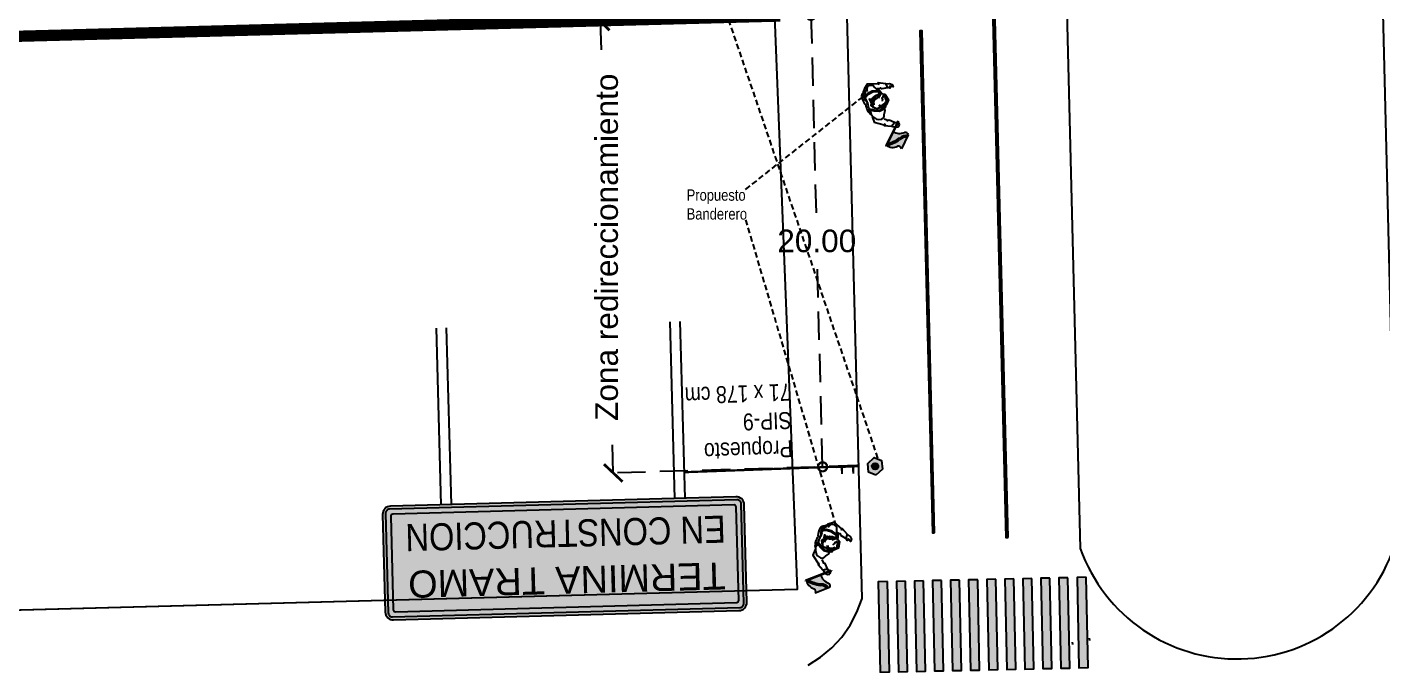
# Model space of a CAD drawing. Header units: metres. Extents: x 668617 to 675126, y 2286318 to 2293677.
# Drawn here: x 669866.8 to 669926.8, y 2287234.3 to 2287262.6 of the extents above; entities that cross this region are included whole.
import ezdxf
from ezdxf.enums import TextEntityAlignment as Align

# ---------------------------------------------------------------- set-up
doc = ezdxf.new("R2010")
doc.units = ezdxf.units.M
doc.header["$MEASUREMENT"] = 0
for name, pattern in [('ACAD_ISO07W100', [3, 0, -3]), ('DASHED2', [0.375, 0.25, -0.125]), ('HIDDEN', [0.375, 0.25, -0.125])]:
    doc.linetypes.add(name, pattern=pattern)
for name, color, linetype in [('0_DETALLES_COTAS', 252, 'Continuous'), ('0_LINEA_INDICADOR_SEÑAL', 253, 'Continuous'), ('0_PREDIO_OBRA', 1, 'Continuous'), ('0_UBICACION_SPO', 251, 'Continuous'), ('DMTG-BANDEREROS', 250, 'Continuous'), ('DMTG-PB-BANQUETAS', 251, 'Continuous'), ('DMTG-PB-LOTIFICACION', 253, 'Continuous'), ('DMTG-PB-MANZANAS', 251, 'Continuous'), ('DMTG-SH-LINEA DISCONTINUA', 252, 'Continuous'), ('DMTG-SH-PASO PEATONAL', 253, 'Continuous'), ('IAF-R', 7, 'Continuous'), ('PTRD', 7, 'Continuous'), ('SIP-09', 7, 'Continuous'), ('TEXTO ESPEC', 7, 'Continuous')]:
    doc.layers.add(name, color=color, linetype=linetype)
doc.styles.add('Arial', font='arial.ttf')
doc.styles.add('Arial Narrow', font='ARIALN.TTF', dxfattribs={"height": 2.5})
doc.styles.get("Standard").update_dxf_attribs({"font": 'arial.ttf'})
doc.dimstyles.get("Standard").update_dxf_attribs({"dimtxt": 0.18, "dimasz": 0.18, "dimexe": 0.18, "dimexo": 0.0625, "dimgap": 0.09, "dimtad": 0, "dimtih": 1, "dimtoh": 1, "dimdec": 4, "dimzin": 0, "dimdsep": 46, "dimtxsty": 'Standard', "dimcen": 0.09, "dimadec": 0, "dimazin": 0, "dimtfac": 1, "dimtdec": 4, "dimtofl": 0, "dimtmove": 0, "dimatfit": 3, "dimfxl": 1, "dimtolj": 1, "dimtzin": 0, "dimarcsym": 0})

# ---------------------------------------------------------------- blocks, each defined once
blk = doc.blocks.new('*U310')
at = {"transparency": 33554687}
h = blk.add_hatch(color=252, dxfattribs=at)
h.dxf.hatch_style = 1
h.paths.add_polyline_path([(0.44, 8.889), (0.46, 9.289), (-3.536, 9.486), (-3.555, 9.087)])
h = blk.add_hatch(color=252, dxfattribs=at)
h.dxf.hatch_style = 1
h.paths.add_polyline_path([(0.4, 8.09), (0.42, 8.49), (-3.575, 8.687), (-3.595, 8.288)])
h = blk.add_hatch(color=252, dxfattribs=at)
h.dxf.hatch_style = 1
h.paths.add_polyline_path([(0.361, 7.291), (0.38, 7.691), (-3.615, 7.888), (-3.634, 7.489)])
h = blk.add_hatch(color=252, dxfattribs=at)
h.dxf.hatch_style = 1
h.paths.add_polyline_path([(0.321, 6.492), (0.341, 6.892), (-3.654, 7.089), (-3.674, 6.69)])
h = blk.add_hatch(color=252, dxfattribs=at)
h.dxf.hatch_style = 1
h.paths.add_polyline_path([(0.282, 5.693), (0.301, 6.093), (-3.694, 6.29), (-3.713, 5.891)])
h = blk.add_hatch(color=252, dxfattribs=at)
h.dxf.hatch_style = 1
h.paths.add_polyline_path([(0.242, 4.894), (0.262, 5.294), (-3.733, 5.491), (-3.753, 5.092)])
h = blk.add_hatch(color=252, dxfattribs=at)
h.dxf.hatch_style = 1
h.paths.add_polyline_path([(0.203, 4.095), (0.222, 4.495), (-3.773, 4.692), (-3.793, 4.293)])
h = blk.add_hatch(color=252, dxfattribs=at)
h.dxf.hatch_style = 1
h.paths.add_polyline_path([(0.163, 3.296), (0.183, 3.695), (-3.812, 3.893), (-3.832, 3.494)])
h = blk.add_hatch(color=252, dxfattribs=at)
h.dxf.hatch_style = 1
h.paths.add_polyline_path([(0.124, 2.497), (0.143, 2.896), (-3.852, 3.094), (-3.872, 2.695)])
h = blk.add_hatch(color=252, dxfattribs=at)
h.dxf.hatch_style = 1
h.paths.add_polyline_path([(0.084, 1.698), (0.104, 2.097), (-3.891, 2.295), (-3.911, 1.896)])
h = blk.add_hatch(color=252, dxfattribs=at)
h.dxf.hatch_style = 1
h.paths.add_polyline_path([(0.044, 0.899), (0.064, 1.298), (-3.931, 1.496), (-3.951, 1.097)])
h = blk.add_hatch(color=252, dxfattribs=at)
h.dxf.hatch_style = 1
h.paths.add_polyline_path([(0.005, 0.1), (0.025, 0.499), (-3.97, 0.697), (-3.99, 0.298)])
for points in [[(0.44, 8.889), (0.46, 9.289), (-3.536, 9.486), (-3.555, 9.087)], [(0.4, 8.09), (0.42, 8.49), (-3.575, 8.687), (-3.595, 8.288)], [(0.361, 7.291), (0.38, 7.691), (-3.615, 7.888), (-3.634, 7.489)], [(0.321, 6.492), (0.341, 6.892), (-3.654, 7.089), (-3.674, 6.69)], [(0.282, 5.693), (0.301, 6.093), (-3.694, 6.29), (-3.713, 5.891)], [(0.242, 4.894), (0.262, 5.294), (-3.733, 5.491), (-3.753, 5.092)], [(0.203, 4.095), (0.222, 4.495), (-3.773, 4.692), (-3.793, 4.293)], [(0.163, 3.296), (0.183, 3.695), (-3.812, 3.893), (-3.832, 3.494)], [(0.124, 2.497), (0.143, 2.896), (-3.852, 3.094), (-3.872, 2.695)], [(0.084, 1.698), (0.104, 2.097), (-3.891, 2.295), (-3.911, 1.896)], [(0.044, 0.899), (0.064, 1.298), (-3.931, 1.496), (-3.951, 1.097)], [(0.005, 0.1), (0.025, 0.499), (-3.97, 0.697), (-3.99, 0.298)]]:
    blk.add_lwpolyline(points, close=True)
at = {"layer": 'Defpoints', "color": 255, "linetype": 'ACAD_ISO07W100'}
for p, q in [((-2.916, 0.901), (0.18, 0.748)), ((-2.797, 0.138), (0.3, -0.015))]:
    blk.add_line(p, q, dxfattribs=at)
blk = doc.blocks.new('PTRD')
at = {"layer": 'PTRD'}
for points, const_width in [([(-1, 0), (1, 0)], 0.26), ([(-0.49, 0), (-0.49, 0.67)], 0.195), ([(0.51, 0), (0.51, 0.67)], 0.195)]:
    blk.add_lwpolyline(points, dxfattribs=dict(at, const_width=const_width))
blk = doc.blocks.new('SIP09')
at = {"layer": 'SIP-09', "true_color": 0xf05222}
h = blk.add_hatch(color=20, dxfattribs=at)
h.dxf.hatch_style = 1
h.paths.add_polyline_path([(-8.5, 5.6, 0.414214), (-8.9, 5.2), (-8.9, 0.4, 0.414214), (-8.5, 0), (8.5, 0, 0.414214), (8.9, 0.4), (8.9, 5.2, 0.414214), (8.5, 5.6)])
h.paths.add_polyline_path([(8.55, 5.45, -0.414214), (8.75, 5.25), (8.75, 0.35, -0.414214), (8.55, 0.15), (-8.55, 0.15, -0.414214), (-8.75, 0.35), (-8.75, 5.25, -0.414214), (-8.55, 5.45)], flags=16)
h.paths.add_polyline_path([(8.4, 5.2, -0.414214), (8.5, 5.1), (8.5, 0.5, -0.414214), (8.4, 0.4), (-8.4, 0.4, -0.414214), (-8.5, 0.5), (-8.5, 5.1, -0.414214), (-8.4, 5.2)], flags=0)
at = {"layer": 'SIP-09'}
h = blk.add_hatch(color=256, dxfattribs=at)
h.dxf.hatch_style = 1
h.paths.add_polyline_path([(-8.55, 5.45, 0.414214), (-8.75, 5.25), (-8.75, 0.35, 0.414214), (-8.55, 0.15), (8.55, 0.15, 0.414214), (8.75, 0.35), (8.75, 5.25, 0.414214), (8.55, 5.45)])
h.paths.add_polyline_path([(8.4, 5.2, -0.414214), (8.5, 5.1), (8.5, 0.5, -0.414214), (8.4, 0.4), (-8.4, 0.4, -0.414214), (-8.5, 0.5), (-8.5, 5.1, -0.414214), (-8.4, 5.2)], flags=16)
at = {"layer": 'SIP-09', "true_color": 0xf05222}
h = blk.add_hatch(color=20, dxfattribs=at)
h.dxf.hatch_style = 1
h.paths.add_polyline_path([(8.4, 0.4, 0.414214), (8.5, 0.5), (8.5, 5.1, 0.414214), (8.4, 5.2), (-8.4, 5.2, 0.414214), (-8.5, 5.1), (-8.5, 0.5, 0.414214), (-8.4, 0.4)])
at = {"layer": 'SIP-09'}
for p, q in [((-6, 0), (-6, -8.686)), ((-5.5, 0), (-5.5, -8.686)), ((5.5, 0), (5.5, -8.686)), ((6, 0), (6, -8.686))]:
    blk.add_line(p, q, dxfattribs=at)
at = {"layer": 'SIP-09', "color": 20, "true_color": 0xf05222}
blk.add_lwpolyline([(-8.5, 0), (8.5, 0, 0.414214), (8.9, 0.4), (8.9, 5.2, 0.414214), (8.5, 5.6), (-8.5, 5.6, 0.414214), (-8.9, 5.2), (-8.9, 0.4, 0.414214)], format="xyb", close=True, dxfattribs=at)
at = {"layer": 'SIP-09', "color": 30}
blk.add_lwpolyline([(-8.55, 0.15), (8.55, 0.15, 0.414214), (8.75, 0.35), (8.75, 5.25, 0.414214), (8.55, 5.45), (-8.55, 5.45, 0.414214), (-8.75, 5.25), (-8.75, 0.35, 0.414214)], format="xyb", close=True, dxfattribs=at)
at = {"layer": 'SIP-09'}
blk.add_lwpolyline([(-8.4, 0.4), (8.4, 0.4, 0.414214), (8.5, 0.5), (8.5, 5.1, 0.414214), (8.4, 5.2), (-8.4, 5.2, 0.414214), (-8.5, 5.1), (-8.5, 0.5, 0.414214)], format="xyb", close=True, dxfattribs=at)
at = {"layer": 'SIP-09', "style": 'Arial'}
for p in [(0, 3.208), (0, 0.908)]:
    blk.add_attdef('TEXTO', text='', height=1.5, dxfattribs=at).set_placement(p, align=Align.CENTER)
blk = doc.blocks.new('termina')
at = {"layer": 'SIP-09'}
ref = blk.add_blockref('SIP09', (18, 26.06), dxfattribs=dict(at, xscale=3, yscale=3, zscale=3))
ref.add_attrib('TEXTO', 'TERMINA TRAMO', (-5.67, 35.68), dxfattribs={"height": 4, "style": 'Arial'})
ref.add_attrib('TEXTO', 'EN CONSTRUCCION', dxfattribs={"height": 4, "style": 'Arial', "width": 0.860462}).set_placement((-5.87, 28.78), (41.41, 28.78), align=Align.FIT)
blk = doc.blocks.new('*U360')
blk.add_hatch(color=252).paths.add_polyline_path([(0.05, 0.001), (-0.464, 29.997), (-0.564, 29.995), (-0.05, -0.001)])
blk.add_lwpolyline([(0.05, 0.001), (-0.464, 29.997), (-0.564, 29.995), (-0.05, -0.001)], close=True)
blk = doc.blocks.new('*U359')
blk.add_hatch(color=252).paths.add_polyline_path([(0.05, 0.001), (-0.331, 22.233), (-0.431, 22.232), (-0.05, -0.001)])
blk.add_lwpolyline([(0.05, 0.001), (-0.331, 22.233), (-0.431, 22.232), (-0.05, -0.001)], close=True)
blk = doc.blocks.new('BD')
h = blk.add_hatch(color=20)
h.paths.add_polyline_path([(-3.44, -0.79, 0.213925), (-3.35, -0.15, -0.090683), (-3.28, 1.07, 0.271948), (-3.76, 0.28, -0.444463), (-4.09, 0.09)])
h.paths.add_polyline_path([(-2.5, 0.02), (-3.17, 0.92, 0.082456), (-3.21, -0.19, -0.22479), (-3.35, -0.91), (-3.31, -0.96, 0.444463), (-2.98, -0.77, -0.271948)])
for points in [[(-0.15, 0.64), (0.11, 0.97), (0.01, 0.99), (-0.23, 0.69), (-0.47, 0.31), (-0.47, -0.19), (-0.38, -0.21), (-0.38, 0.28)], [(1.33, 0.57), (1.22, 0.87), (1.13, 0.87), (1.24, 0.55), (1.24, 0.09), (1.07, -0.35), (1.15, -0.35), (1.17, -0.35), (1.33, 0.08)]]:
    blk.add_hatch(color=20).paths.add_polyline_path(points)
at = {"linetype": 'Continuous'}
blk.add_line((0, 0), (-0.03, 0.2), dxfattribs=at)
for points in [[(-3.32, 1.12), (-3.28, 1.15)], [(-1.98, -0.59), (-3.28, 1.15)], [(1.49, 0.93), (1.48, 0.98), (1.37, 1.09), (1.13, 1.15), (0.82, 1.15), (0.64, 1.12), (0.6, 1.07), (0.54, 1.09), (0.47, 1.14), (0.22, 1.16), (0.11, 1.18), (0, 1.19), (-0.1, 1.16), (-0.18, 1.1)], [(-3.31, -0.96), (-4.09, 0.09)], [(-2.04, -0.6), (-3.32, 1.12)], [(-1.6, 0.37), (-1.69, 0.48), (-2.01, -0.03), (-1.85, -0.39), (-1.47, -0.08), (-1.46, 0.08), (-1.4, 0.08), (-1.21, 0.25)], [(-0.55, 1.05), (-1.05, 1.12), (-1.63, 0.46), (-1.58, 0.35)], [(-0.47, -0.19), (-0.47, 0.31), (-0.23, 0.69), (0.01, 0.99)], [(-0.38, -0.23), (-0.38, 0.28), (-0.15, 0.64), (0.11, 0.97)], [(1.14, 0.97), (1.64, 0.74), (1.8, 0.55), (1.89, 0.08), (1.78, -0.19), (1.53, -0.25), (1.15, -0.35), (0.9, -0.36)], [(1.07, -0.35), (1.24, 0.09), (1.24, 0.55), (1.13, 0.87)], [(1.17, -0.35), (1.33, 0.08), (1.33, 0.57), (1.22, 0.87)], [(1.58, 0.8), (1.53, 0.93), (1.28, 0.98), (1.27, 0.94)], [(1.81, 0.57), (2.08, 0.14), (1.7, -0.66), (1.58, -0.66)], [(-2.25, -0.32), (-2.31, -0.51), (-2.21, -0.69)], [(-1.89, -0.38), (-2.03, -0.06), (-2.22, -0.27)], [(-2.12, -0.54), (-2.08, -0.6), (-1.93, -0.58), (-1.98, -0.68), (-2.21, -0.69)], [(-2.12, -0.54), (-2.11, -0.51)], [(-2.08, -0.46), (-2.02, -0.46), (-2.02, -0.53), (-1.94, -0.56), (-1.89, -0.38)], [(-1.93, -0.75), (-1.98, -0.68)], [(-1.89, -0.72), (-1.95, -0.63)], [(-1.89, -0.72), (-1.93, -0.75)], [(-0.38, -0.23), (-0.36, -0.35), (-0.25, -0.4)], [(1.24, -0.34), (1.18, -0.46), (1.04, -0.5), (0.91, -0.53)], [(1.62, -0.67), (1.75, -0.7), (1.41, -1.21), (1.02, -1.19), (1.15, -0.73), (1.29, -0.66), (1.26, -0.59), (1.35, -0.35)], [(1.04, -1.23), (1.38, -1.23), (1.27, -1.5), (1.09, -1.67), (0.88, -1.65), (1.04, -1.44), (1.02, -1.39), (0.96, -1.41), (0.9, -1.35), (1.04, -1.23)]]:
    blk.add_lwpolyline(points)
for points in [[(1.15, 0.97), (0.97, 0.97), (0.78, 0.92), (0.53, 0.92), (0.33, 0.97), (0.13, 0.97), (-0.17, 1.01), (-0.37, 1.06), (-0.67, 0.97), (-0.91, 0.82), (-1.01, 0.72), (-1.11, 0.42), (-1.06, 0.22), (-0.96, 0.12), (-0.87, 0.07), (-0.6, -0.15), (-0.17, -0.26)], [(-0.37, 1.06), (-0.27, 1.11), (0.08, 1.06), (0.03, 1.01)], [(0.64, -0.66), (0.44, -0.64), (0.24, -0.62), (0.04, -0.65), (-0.05, -0.54), (-0.14, -0.39), (-0.22, -0.23), (-0.26, -0.07), (-0.24, 0.12)], [(-0.17, -0.23), (-0.16, -0.08), (-0.18, 0.22), (-0.16, 0.37)], [(0.05, -0.55), (-0.08, -0.34), (-0.11, -0.09), (-0.14, 0.11)], [(0.75, 0.48), (0.86, 0.62), (0.51, 0.6), (0.32, 0.72), (0.11, 0.64), (0, 0.55)], [(0.82, -0.33), (0.78, -0.18), (0.65, -0.01), (0.61, 0.14), (0.58, 0.29), (0.49, 0.4), (0.25, 0.48)], [(0.85, -0.03), (0.76, 0.13), (0.68, 0.28), (0.54, 0.45), (0.31, 0.57)], [(0.78, 0.27), (0.79, 0.37), (0.74, 0.43), (0.6, 0.54), (0.55, 0.5)], [(1.79, 0.57), (1.72, 0.57), (1.57, 0.62), (1.42, 0.77), (1.22, 0.87), (0.97, 0.87), (0.78, 0.87), (0.63, 0.87), (0.58, 0.97)], [(1.85, 0.29), (1.82, 0.32), (1.67, 0.42), (1.52, 0.47)], [(0.48, -0.75), (0.28, -0.73), (0.03, -0.7), (-0.11, -0.59), (-0.14, -0.39)], [(0.6, -0.56), (0.46, -0.44), (0.46, -0.39), (0.36, -0.38), (0.22, -0.27)], [(0.8, -0.48), (0.72, -0.32), (0.59, -0.11)], [(0.81, -0.43), (0.77, -0.32), (0.63, -0.16)], [(0.85, -0.48), (0.85, -0.53), (0.79, -0.58)]]:
    blk.add_lwpolyline(points, dxfattribs=at)
blk.add_lwpolyline([(0.87, 0.17), (0.89, -0.09), (0.87, -0.28), (0.86, -0.43), (0.74, -0.62), (0.63, -0.76), (0.07, -0.81), (0.07, -0.81), (-0.2, -0.48), (-0.2, -0.48), (-0.27, -0.22), (-0.19, 0.12), (-0.16, 0.41), (-0.05, 0.5), (0.16, 0.58), (0.45, 0.51), (0.64, 0.39)], close=True, dxfattribs=at)
for centre, radius, start, end in [((-4.01, 0.33), 0.256, 252.11, 347.9636), ((-2.84, 0.27), 0.914, 115.4388, 179.5794), ((0.03, 0.28), 3.4, 166.5818, 187.3082), ((0.16, 0.24), 3.4, 168.4532, 187.3082), ((-2.06, -0.78), 0.914, 115.4388, 179.5794), ((-4.1, -0.37), 0.783, 327.8844, 16.1843), ((-4.04, -0.41), 0.853, 324.3532, 15.0289), ((-3.23, -0.72), 0.256, 252.11, 347.9636)]:
    blk.add_arc(centre, radius, start, end)
blk = doc.blocks.new('_DotSmall')
at = {"color": 0, "linetype": 'ByBlock', "const_width": 0.5}
blk.add_lwpolyline([(-0.0625, 0, 1), (0.0625, 0, 1)], format="xyb", close=True, dxfattribs=at)
blk = doc.blocks.new('*D369')
at = {"layer": '0_DETALLES_COTAS', "linetype": 'DASHED2', "lineweight": -2, "ltscale": 5, "transparency": 16777216}
for p, q in [((669903.072, 2287263.134), (669901.358, 2287263.09)), ((669901.538, 2287263.095), (669901.769, 2287254.111)), ((669902.053, 2287243.105), (669901.822, 2287252.09)), ((669903.587, 2287243.145), (669901.873, 2287243.101))]:
    blk.add_line(p, q, dxfattribs=at)
at = {"layer": 'Defpoints', "color": 0, "linetype": 'DASHED2', "ltscale": 5, "transparency": 16777216}
for p in [(669901.538, 2287263.095), (669903.134, 2287263.136), (669903.649, 2287243.147)]:
    blk.add_point(p, dxfattribs=at)
at = {"layer": '0_DETALLES_COTAS', "linetype": 'DASHED2', "lineweight": -2, "ltscale": 5, "transparency": 16777216, "xscale": 0.8, "yscale": 0.8, "zscale": 0.8}
for p, rotation in [((669901.538, 2287263.095), 91.47615744278662), ((669902.053, 2287243.105), 271.4761574427866)]:
    blk.add_blockref('_DotSmall', p, dxfattribs=dict(at, rotation=rotation))
at = {"layer": '0_DETALLES_COTAS', "linetype": 'DASHED2', "ltscale": 5, "transparency": 16777216, "insert": (669901.795, 2287253.1), "char_height": 1, "attachment_point": 5}
blk.add_mtext('\\A1;20.00', dxfattribs=at)
blk = doc.blocks.new('_ArchTick')
at = {"color": 0, "linetype": 'ByBlock', "const_width": 0.15}
blk.add_lwpolyline([(-0.5, -0.5), (0.5, 0.5)], dxfattribs=at)
blk = doc.blocks.new('*D372')
at = {"layer": '0_DETALLES_COTAS', "linetype": 'DASHED2', "lineweight": -2, "ltscale": 5, "transparency": 16777216}
for p, q in [((669903.009, 2287263.133), (669892.027, 2287262.815)), ((669892.207, 2287262.82), (669892.26, 2287260.974)), ((669892.784, 2287242.833), (669892.731, 2287244.679)), ((669903.587, 2287243.145), (669892.605, 2287242.827))]:
    blk.add_line(p, q, dxfattribs=at)
at = {"layer": 'Defpoints', "color": 0, "linetype": 'DASHED2', "ltscale": 5, "transparency": 16777216}
for p in [(669892.207, 2287262.82), (669903.072, 2287263.134), (669903.649, 2287243.147)]:
    blk.add_point(p, dxfattribs=at)
at = {"layer": '0_DETALLES_COTAS', "linetype": 'DASHED2', "lineweight": -2, "ltscale": 5, "transparency": 16777216, "xscale": 0.8, "yscale": 0.8, "zscale": 0.8}
for p, rotation in [((669892.207, 2287262.82), 91.65524109378214), ((669892.784, 2287242.833), 271.6552410937821)]:
    blk.add_blockref('_ArchTick', p, dxfattribs=dict(at, rotation=rotation))
at = {"layer": '0_DETALLES_COTAS', "linetype": 'DASHED2', "ltscale": 5, "transparency": 16777216, "insert": (669892.496, 2287252.827), "char_height": 1, "attachment_point": 5, "rotation": 90}
blk.add_mtext('\\A1;Zona redireccionamiento', dxfattribs=at)
blk = doc.blocks.new('INDICADOR')
at = {"layer": 'IAF-R', "linetype": 'Continuous'}
h = blk.add_hatch(color=256, dxfattribs=at)
h.dxf.hatch_style = 1
h.paths.add_polyline_path([(0, 0.25), (-0.25, 0.125), (-0.25, -0.125), (0, -0.25), (0.25, -0.125), (0.25, 0.125)])
h.paths.add_polyline_path([(0.1, 0, -1), (-0.1, 0, -1)], flags=16)
h = blk.add_hatch(color=30, dxfattribs=at)
h.dxf.hatch_style = 1
h.paths.add_polyline_path([(-0.1, 0, 1), (0.1, 0, 1)])
at = {"layer": 'IAF-R', "linetype": 'Continuous', "flags": 128}
blk.add_lwpolyline([(-0.25, -0.125), (-0.25, 0.125), (0, 0.25), (0.25, 0.125), (0.25, -0.125), (0, -0.25)], close=True, dxfattribs=at)
at = {"layer": 'IAF-R', "linetype": 'Continuous'}
blk.add_circle((0, 0), 0.1, dxfattribs=at)

msp = doc.modelspace()

# ---------------------------------------------------------------- linework, layer by layer
at = {"layer": '0_LINEA_INDICADOR_SEÑAL', "color": 252, "linetype": 'HIDDEN'}
for points in [[(669894.6209, 2287272.48426), (669904.50554, 2287243.45247)], [(669898.64357, 2287255.38579), (669903.78491, 2287259.44376)], [(669898.64357, 2287254.04427), (669902.66998, 2287240.38657)]]:
    msp.add_lwpolyline(points, dxfattribs=at)
at = {"layer": '0_PREDIO_OBRA', "linetype": 'DASHED2', "ltscale": 5, "const_width": 0.5}
msp.add_lwpolyline([(669852.38103, 2287261.7925), (669899.92572, 2287263.05644), (669898.72535, 2287293.51272), (669851.54894, 2287292.50222)], close=True, dxfattribs=at)
at = {"layer": '0_UBICACION_SPO', "linetype": 'HIDDEN', "ltscale": 5, "const_width": 0.1}
msp.add_lwpolyline([(669902.64618, 2287243.11026), (669895.93181, 2287242.8672)], dxfattribs=at)
at = {"layer": 'DMTG-PB-BANQUETAS'}
for points in [[(669903.80057, 2287237.27237), (669901.61619, 2287322.0388), (669901.61268, 2287322.51284), (669901.52613, 2287322.97949), (669901.3594, 2287323.42374), (669901.1164, 2287323.83154), (669900.80604, 2287324.18984), (669900.43723, 2287324.48757), (669900.02091, 2287324.71665), (669899.57202, 2287324.86897), (669899.10253, 2287324.93943), (669898.62841, 2287324.92593), (669817.57543, 2287323.33015), (669817.12799, 2287323.27245), (669816.69995, 2287323.13261), (669816.30632, 2287322.91351), (669815.96117, 2287322.62405), (669815.67559, 2287322.27515), (669815.46266, 2287321.87871), (669815.32648, 2287321.4487), (669815.27517, 2287321.00107), (669817.28222, 2287234.02088)], [(669901.4078, 2287234.33095), (669901.95734, 2287234.6739), (669902.45741, 2287235.08722), (669902.89793, 2287235.56199), (669903.27384, 2287236.09123), (669903.57608, 2287236.66401), (669903.80057, 2287237.27237)]]:
    msp.add_lwpolyline(points, dxfattribs=at)
msp.add_lwpolyline([(669911.66467, 2287311.95369), (669913.46213, 2287239.49661, 0.72469935), (669927.45782, 2287239.84381), (669925.66027, 2287312.30473)], format="xyb", dxfattribs=at)
at = {"layer": 'DMTG-PB-LOTIFICACION'}
for p, q in [((669899.92572, 2287263.05644), (669852.38103, 2287261.7925)), ((669899.92572, 2287263.05644), (669900.92438, 2287237.66954)), ((669900.92438, 2287237.66954), (669853.19905, 2287236.40669))]:
    msp.add_line(p, q, dxfattribs=at)
at = {"layer": 'DMTG-PB-MANZANAS'}
msp.add_lwpolyline([(669897.56102, 2287322.55909), (669898.1662, 2287307.33097), (669898.72535, 2287293.51272), (669899.92572, 2287263.05644), (669900.92438, 2287237.66954), (669853.19905, 2287236.40669), (669820.22145, 2287235.72653), (669819.88067, 2287247.11503), (669819.59131, 2287256.7848), (669819.23128, 2287268.4738), (669818.99849, 2287276.31319), (669818.76391, 2287284.21253), (669818.4029, 2287296.13154), (669817.64526, 2287321.27946), (669830.77454, 2287321.49526), (669839.21413, 2287321.62112), (669850.62341, 2287321.82961), (669868.00255, 2287322.09347)], close=True, dxfattribs=at)

# ---------------------------------------------------------------- block references
at = {"layer": '0_UBICACION_SPO', "xscale": -0.4999999999999996, "yscale": 0.4999999999999999, "zscale": 0.4999999999999999, "rotation": 182.0732356179615}
msp.add_blockref('PTRD', (669903.14769, 2287243.12842), dxfattribs=at)
at = {"layer": 'DMTG-BANDEREROS', "xscale": 0.5263585017099061, "yscale": 0.5263585017099061, "zscale": 0.5263585017099061}
for p, rotation in [((669904.60932, 2287259.1247), 116.9228009787757), ((669902.33062, 2287239.57681), 74.9109111314898)]:
    msp.add_blockref('BD', p, dxfattribs=dict(at, rotation=rotation))
at = {"layer": 'DMTG-SH-LINEA DISCONTINUA', "rotation": 0.4467605927505517}
for name, p in [('*U359', (669906.96421, 2287240.17903)), ('*U360', (669910.21633, 2287239.97118))]:
    msp.add_blockref(name, p, dxfattribs=at)
at = {"layer": 'DMTG-SH-PASO PEATONAL', "color": 252, "true_color": 0x939598, "rotation": 94.08383049723778}
msp.add_blockref('*U310', (669913.81922, 2287238.21608), dxfattribs=at)
at = {"layer": 'IAF-R', "xscale": 1.395377809672614, "yscale": 1.395377809672614, "zscale": 1.395377809672614, "rotation": 68.77800663832473}
msp.add_blockref('INDICADOR', (669904.37926, 2287243.12728), dxfattribs=at)
at = {"layer": 'SIP-09', "xscale": 0.3, "yscale": 0.3, "zscale": 0.3, "rotation": 181.5573635975823}
msp.add_blockref('termina', (669895.75056, 2287249.53386), dxfattribs=at)

# ---------------------------------------------------------------- texts
at = {"layer": 'TEXTO ESPEC', "ltscale": 0.1, "insert": (669896.03341, 2287255.38579), "char_height": 0.5, "attachment_point": 1, "style": 'Arial Narrow'}
msp.add_mtext('{\\C1;Propuesto}\\PBanderero', dxfattribs=at)
at = {"layer": 'TEXTO ESPEC', "ltscale": 0.1, "insert": (669900.7314, 2287243.53926), "char_height": 0.75, "attachment_point": 1, "rotation": 182.0732356, "style": 'Arial Narrow'}
msp.add_mtext('{\\C1;Propuesto}\\PSIP-9\\P71 x 178 cm.', dxfattribs=at)

# ---------------------------------------------------------------- dimensions: what is measured, and where the dimension line sits
at = {"layer": '0_DETALLES_COTAS', "color": 251, "linetype": 'DASHED2', "ltscale": 5}
dim = msp.add_aligned_dim(p1=(669903.6492, 2287243.14657), p2=(669903.0716, 2287263.13442), distance=10.86927, text='Zona redireccionamiento', dimstyle='Standard', override={"dimtxt": 1, "dimasz": 0.8, "dimgap": 0.5, "dimtih": 0, "dimdec": 2, "dimblk1": 'ArchTick', "dimblk2": 'ArchTick', "dimsah": 1, "dimclrd": 256, "dimclre": 256, "dimclrt": 256}, dxfattribs=at)
dim.commit()
dim.dimension.update_dxf_attribs({"geometry": '*D372', "text_midpoint": (669892.49566, 2287252.82653), "text_rotation": 90})
dim = msp.add_aligned_dim(p1=(669903.6492, 2287243.14657), p2=(669903.13408, 2287263.13603), distance=1.5967, dimstyle='Standard', override={"dimtxt": 1, "dimasz": 0.8, "dimgap": 0.5, "dimdec": 2, "dimblk1": 'DotSmall', "dimblk2": 'DotSmall', "dimsah": 1, "dimclrd": 256, "dimclre": 256, "dimclrt": 256}, dxfattribs=at)
dim.commit()
dim.dimension.update_dxf_attribs({"geometry": '*D369', "text_midpoint": (669901.79547, 2287253.10017)})

doc.saveas('drawing.dxf')
